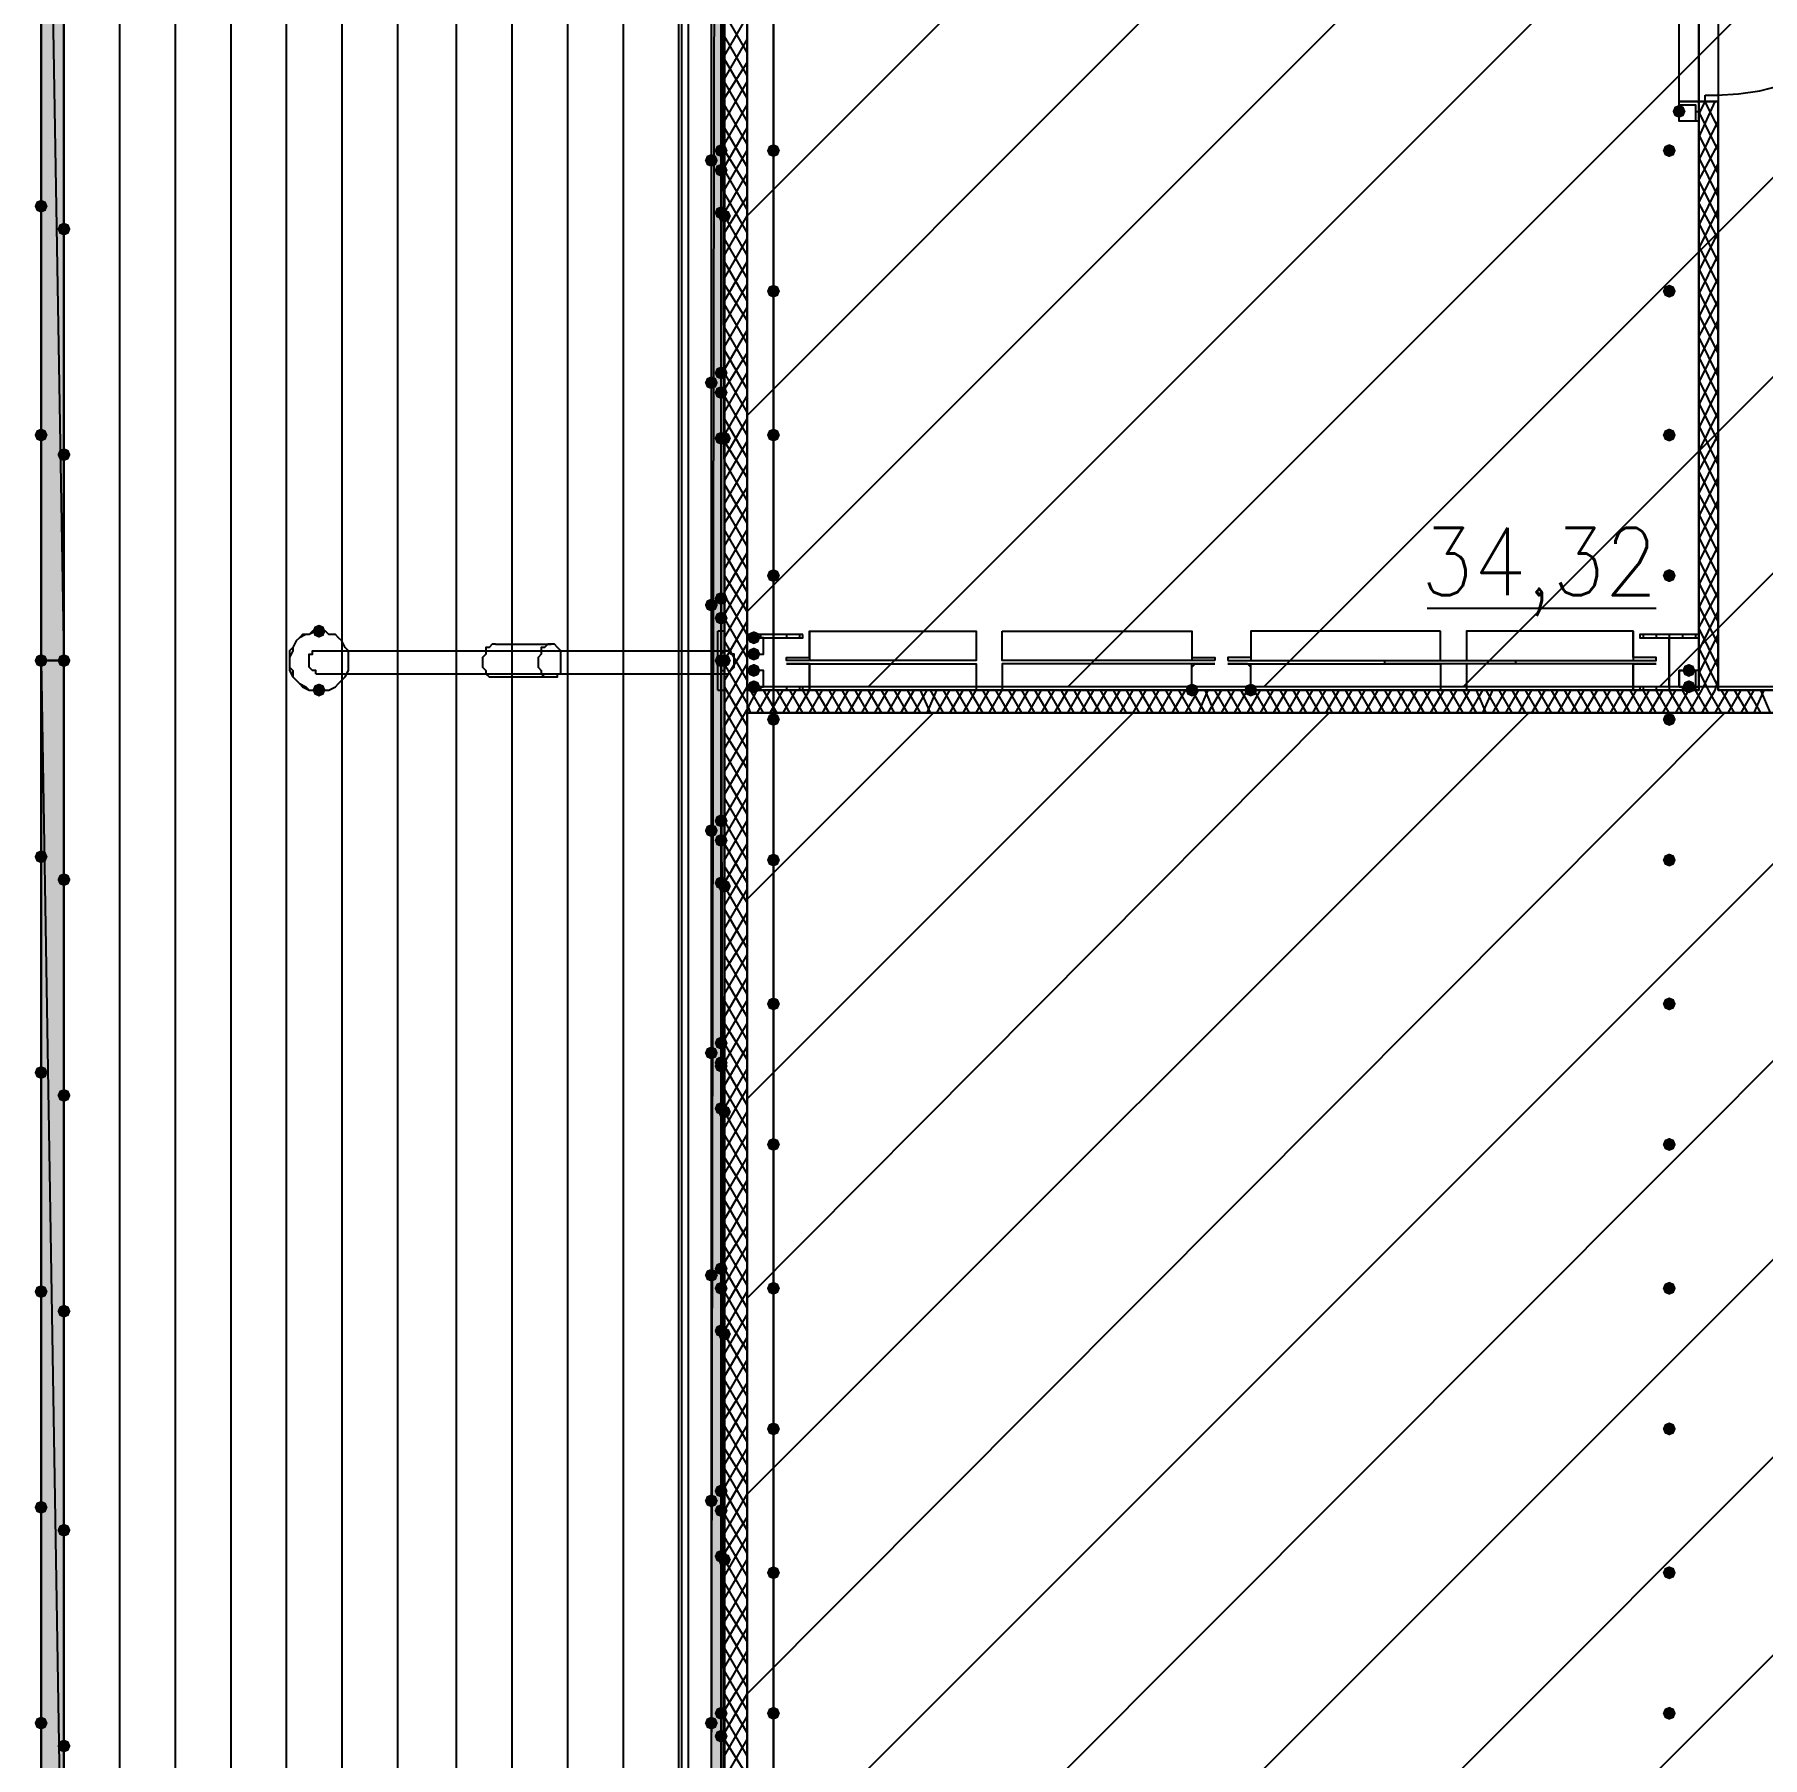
# Model space of a CAD drawing. Header units: millimetres. Extents: x 0 to 420, y 0 to 297.
# Drawn here: x 98.93 to 121.31, y 140.91 to 163.22 of the extents above; entities that cross this region are included whole.
import ezdxf

# ---------------------------------------------------------------- set-up
doc = ezdxf.new("R2010")
doc.units = ezdxf.units.MM
doc.layers.get('0').update_dxf_attribs({"linetype": 'CONTINUOUS'})
doc.styles.get("Standard").update_dxf_attribs({"font": 'STANDARD'})

msp = doc.modelspace()

# ---------------------------------------------------------------- hatches: boundary and pattern name
at = {"true_color": 0x000007}
h = msp.add_hatch(color=0, dxfattribs=at)
h.paths.add_polyline_path([(107.823, 137.117667), (107.696, 137.117667), (107.823, 219.456)], flags=0)
h.paths.add_polyline_path([(107.696, 137.117667), (107.823, 219.456), (107.696, 219.456)], flags=0)
h = msp.add_hatch(color=0, dxfattribs=at)
h.paths.add_polyline_path([(99.017667, 155.109333), (99.017667, 172.466), (99.314, 155.109333)], flags=0)
h.paths.add_polyline_path([(99.017667, 172.466), (99.314, 155.109333), (99.314, 172.466)], flags=0)
h = msp.add_hatch(color=0, dxfattribs=at)
h.paths.add_polyline_path([(107.865333, 172.466), (107.823, 172.466), (107.865333, 155.109333)], flags=0)
h.paths.add_polyline_path([(107.823, 172.466), (107.865333, 155.109333), (107.823, 155.109333)], flags=0)
for points in [[(120.311333, 162.221333), (120.286463, 162.161537), (120.226667, 162.136667), (120.166871, 162.161537), (120.142, 162.221333), (120.166871, 162.281129), (120.226667, 162.306), (120.286462, 162.281129)], [(108.585, 161.713333), (108.560129, 161.653537), (108.500333, 161.628667), (108.440538, 161.653537), (108.415667, 161.713333), (108.440537, 161.773129), (108.500333, 161.798), (108.560129, 161.773129)], [(120.184333, 161.713333), (120.159462, 161.653537), (120.099667, 161.628667), (120.039871, 161.653537), (120.015, 161.713333), (120.039871, 161.773129), (120.099667, 161.798), (120.159462, 161.773129)], [(108.585, 159.893), (108.560129, 159.833204), (108.500333, 159.808333), (108.440538, 159.833204), (108.415667, 159.893), (108.440537, 159.952796), (108.500333, 159.977667), (108.560129, 159.952796)], [(120.184333, 159.893), (120.159462, 159.833204), (120.099667, 159.808333), (120.039871, 159.833204), (120.015, 159.893), (120.039871, 159.952796), (120.099667, 159.977667), (120.159462, 159.952796)], [(108.585, 158.030333), (108.560129, 157.970537), (108.500333, 157.945667), (108.440538, 157.970537), (108.415667, 158.030333), (108.440537, 158.090129), (108.500333, 158.115), (108.560129, 158.090129)], [(120.184333, 158.030333), (120.159462, 157.970537), (120.099667, 157.945667), (120.039871, 157.970537), (120.015, 158.030333), (120.039871, 158.090129), (120.099667, 158.115), (120.159462, 158.090129)], [(108.585, 156.21), (108.560129, 156.150204), (108.500333, 156.125333), (108.440538, 156.150204), (108.415667, 156.21), (108.440537, 156.269796), (108.500333, 156.294667), (108.560129, 156.269796)], [(120.184333, 156.21), (120.159462, 156.150204), (120.099667, 156.125333), (120.039871, 156.150204), (120.015, 156.21), (120.039871, 156.269796), (120.099667, 156.294667), (120.159462, 156.269796)], [(102.700667, 155.490333), (102.675796, 155.430537), (102.616, 155.405667), (102.556204, 155.430537), (102.531333, 155.490333), (102.556204, 155.550129), (102.616, 155.575), (102.675796, 155.550129)], [(108.331, 155.405667), (108.306129, 155.345871), (108.246333, 155.321), (108.186537, 155.345871), (108.161667, 155.405667), (108.186537, 155.465462), (108.246333, 155.490333), (108.306129, 155.465463)], [(108.331, 155.194), (108.306129, 155.134204), (108.246333, 155.109333), (108.186537, 155.134204), (108.161667, 155.194), (108.186537, 155.253796), (108.246333, 155.278667), (108.306129, 155.253796)], [(108.331, 154.982333), (108.306129, 154.922537), (108.246333, 154.897667), (108.186537, 154.922537), (108.161667, 154.982333), (108.186537, 155.042129), (108.246333, 155.067), (108.306129, 155.042129)], [(120.438333, 154.982333), (120.413463, 154.922537), (120.353667, 154.897667), (120.293871, 154.922537), (120.269, 154.982333), (120.293871, 155.042129), (120.353667, 155.067), (120.413462, 155.042129)], [(108.331, 154.770667), (108.306129, 154.710871), (108.246333, 154.686), (108.186537, 154.710871), (108.161667, 154.770667), (108.186537, 154.830462), (108.246333, 154.855333), (108.306129, 154.830463)], [(120.438333, 154.770667), (120.413463, 154.710871), (120.353667, 154.686), (120.293871, 154.710871), (120.269, 154.770667), (120.293871, 154.830462), (120.353667, 154.855333), (120.413462, 154.830463)], [(102.700667, 154.728333), (102.675796, 154.668537), (102.616, 154.643667), (102.556204, 154.668537), (102.531333, 154.728333), (102.556204, 154.788129), (102.616, 154.813), (102.675796, 154.788129)], [(114.003667, 154.728333), (113.978796, 154.668537), (113.919, 154.643667), (113.859204, 154.668537), (113.834333, 154.728333), (113.859204, 154.788129), (113.919, 154.813), (113.978796, 154.788129)], [(114.765667, 154.728333), (114.740796, 154.668537), (114.681, 154.643667), (114.621204, 154.668537), (114.596333, 154.728333), (114.621204, 154.788129), (114.681, 154.813), (114.740796, 154.788129)], [(108.585, 154.347333), (108.560129, 154.287537), (108.500333, 154.262667), (108.440538, 154.287537), (108.415667, 154.347333), (108.440537, 154.407129), (108.500333, 154.432), (108.560129, 154.407129)], [(120.184333, 154.347333), (120.159462, 154.287537), (120.099667, 154.262667), (120.039871, 154.287537), (120.015, 154.347333), (120.039871, 154.407129), (120.099667, 154.432), (120.159462, 154.407129)], [(108.585, 152.527), (108.560129, 152.467204), (108.500333, 152.442333), (108.440538, 152.467204), (108.415667, 152.527), (108.440537, 152.586796), (108.500333, 152.611667), (108.560129, 152.586796)], [(120.184333, 152.527), (120.159462, 152.467204), (120.099667, 152.442333), (120.039871, 152.467204), (120.015, 152.527), (120.039871, 152.586796), (120.099667, 152.611667), (120.159462, 152.586796)], [(108.585, 150.664333), (108.560129, 150.604537), (108.500333, 150.579667), (108.440538, 150.604537), (108.415667, 150.664333), (108.440537, 150.724129), (108.500333, 150.749), (108.560129, 150.724129)], [(120.184333, 150.664333), (120.159462, 150.604537), (120.099667, 150.579667), (120.039871, 150.604537), (120.015, 150.664333), (120.039871, 150.724129), (120.099667, 150.749), (120.159462, 150.724129)], [(108.585, 148.844), (108.560129, 148.784204), (108.500333, 148.759333), (108.440538, 148.784204), (108.415667, 148.844), (108.440537, 148.903796), (108.500333, 148.928667), (108.560129, 148.903796)], [(120.184333, 148.844), (120.159462, 148.784204), (120.099667, 148.759333), (120.039871, 148.784204), (120.015, 148.844), (120.039871, 148.903796), (120.099667, 148.928667), (120.159462, 148.903796)], [(108.585, 146.981333), (108.560129, 146.921537), (108.500333, 146.896667), (108.440538, 146.921537), (108.415667, 146.981333), (108.440537, 147.041129), (108.500333, 147.066), (108.560129, 147.041129)], [(120.184333, 146.981333), (120.159462, 146.921537), (120.099667, 146.896667), (120.039871, 146.921537), (120.015, 146.981333), (120.039871, 147.041129), (120.099667, 147.066), (120.159462, 147.041129)], [(108.585, 145.161), (108.560129, 145.101204), (108.500333, 145.076333), (108.440538, 145.101204), (108.415667, 145.161), (108.440537, 145.220796), (108.500333, 145.245667), (108.560129, 145.220796)], [(120.184333, 145.161), (120.159462, 145.101204), (120.099667, 145.076333), (120.039871, 145.101204), (120.015, 145.161), (120.039871, 145.220796), (120.099667, 145.245667), (120.159462, 145.220796)], [(108.585, 143.298333), (108.560129, 143.238537), (108.500333, 143.213667), (108.440538, 143.238537), (108.415667, 143.298333), (108.440537, 143.358129), (108.500333, 143.383), (108.560129, 143.358129)], [(120.184333, 143.298333), (120.159462, 143.238537), (120.099667, 143.213667), (120.039871, 143.238537), (120.015, 143.298333), (120.039871, 143.358129), (120.099667, 143.383), (120.159462, 143.358129)], [(108.585, 141.478), (108.560129, 141.418204), (108.500333, 141.393333), (108.440538, 141.418204), (108.415667, 141.478), (108.440537, 141.537796), (108.500333, 141.562667), (108.560129, 141.537796)], [(120.184333, 141.478), (120.159462, 141.418204), (120.099667, 141.393333), (120.039871, 141.418204), (120.015, 141.478), (120.039871, 141.537796), (120.099667, 141.562667), (120.159462, 141.537796)]]:
    msp.add_hatch(color=0, dxfattribs=at).paths.add_polyline_path(points, flags=0)
at = {"true_color": 0x0000fe}
for points in [[(107.907667, 161.713333), (107.882796, 161.653537), (107.823, 161.628667), (107.763204, 161.653537), (107.738333, 161.713333), (107.763204, 161.773129), (107.823, 161.798), (107.882796, 161.773129)], [(107.780667, 161.586333), (107.755796, 161.526537), (107.696, 161.501667), (107.636204, 161.526537), (107.611333, 161.586333), (107.636204, 161.646129), (107.696, 161.671), (107.755796, 161.646129)], [(107.907667, 161.459333), (107.882796, 161.399538), (107.823, 161.374667), (107.763204, 161.399538), (107.738333, 161.459333), (107.763204, 161.519129), (107.823, 161.544), (107.882796, 161.519129)], [(107.907667, 161.459333), (107.882796, 161.399538), (107.823, 161.374667), (107.763204, 161.399538), (107.738333, 161.459333), (107.763204, 161.519129), (107.823, 161.544), (107.882796, 161.519129)], [(99.102333, 160.993667), (99.077463, 160.933871), (99.017667, 160.909), (98.957871, 160.933871), (98.933, 160.993667), (98.957871, 161.053462), (99.017667, 161.078333), (99.077462, 161.053463)], [(107.907667, 160.909), (107.882796, 160.849204), (107.823, 160.824333), (107.763204, 160.849204), (107.738333, 160.909), (107.763204, 160.968796), (107.823, 160.993667), (107.882796, 160.968796)], [(107.95, 160.866667), (107.925129, 160.806871), (107.865333, 160.782), (107.805538, 160.806871), (107.780667, 160.866667), (107.805537, 160.926462), (107.865333, 160.951333), (107.925129, 160.926463)], [(99.398667, 160.697333), (99.373796, 160.637537), (99.314, 160.612667), (99.254204, 160.637537), (99.229333, 160.697333), (99.254204, 160.757129), (99.314, 160.782), (99.373796, 160.757129)], [(107.907667, 158.834667), (107.882796, 158.774871), (107.823, 158.75), (107.763204, 158.774871), (107.738333, 158.834667), (107.763204, 158.894462), (107.823, 158.919333), (107.882796, 158.894463)], [(107.780667, 158.707667), (107.755796, 158.647871), (107.696, 158.623), (107.636204, 158.647871), (107.611333, 158.707667), (107.636204, 158.767462), (107.696, 158.792333), (107.755796, 158.767463)], [(107.907667, 158.580667), (107.882796, 158.520871), (107.823, 158.496), (107.763204, 158.520871), (107.738333, 158.580667), (107.763204, 158.640462), (107.823, 158.665333), (107.882796, 158.640463)], [(107.907667, 158.580667), (107.882796, 158.520871), (107.823, 158.496), (107.763204, 158.520871), (107.738333, 158.580667), (107.763204, 158.640462), (107.823, 158.665333), (107.882796, 158.640463)], [(99.102333, 158.030333), (99.077463, 157.970537), (99.017667, 157.945667), (98.957871, 157.970537), (98.933, 158.030333), (98.957871, 158.090129), (99.017667, 158.115), (99.077462, 158.090129)], [(107.907667, 157.988), (107.882796, 157.928204), (107.823, 157.903333), (107.763204, 157.928204), (107.738333, 157.988), (107.763204, 158.047796), (107.823, 158.072667), (107.882796, 158.047796)], [(107.95, 157.988), (107.925129, 157.928204), (107.865333, 157.903333), (107.805538, 157.928204), (107.780667, 157.988), (107.805537, 158.047796), (107.865333, 158.072667), (107.925129, 158.047796)], [(99.398667, 157.776333), (99.373796, 157.716537), (99.314, 157.691667), (99.254204, 157.716537), (99.229333, 157.776333), (99.254204, 157.836129), (99.314, 157.861), (99.373796, 157.836129)], [(107.907667, 155.913667), (107.882796, 155.853871), (107.823, 155.829), (107.763204, 155.853871), (107.738333, 155.913667), (107.763204, 155.973462), (107.823, 155.998333), (107.882796, 155.973463)], [(107.780667, 155.829), (107.755796, 155.769204), (107.696, 155.744333), (107.636204, 155.769204), (107.611333, 155.829), (107.636204, 155.888796), (107.696, 155.913667), (107.755796, 155.888796)], [(107.907667, 155.659667), (107.882796, 155.599871), (107.823, 155.575), (107.763204, 155.599871), (107.738333, 155.659667), (107.763204, 155.719462), (107.823, 155.744333), (107.882796, 155.719463)], [(107.907667, 155.659667), (107.882796, 155.599871), (107.823, 155.575), (107.763204, 155.599871), (107.738333, 155.659667), (107.763204, 155.719462), (107.823, 155.744333), (107.882796, 155.719463)], [(99.102333, 155.109333), (99.077463, 155.049537), (99.017667, 155.024667), (98.957871, 155.049537), (98.933, 155.109333), (98.957871, 155.169129), (99.017667, 155.194), (99.077462, 155.169129)], [(99.398667, 155.109333), (99.373796, 155.049537), (99.314, 155.024667), (99.254204, 155.049537), (99.229333, 155.109333), (99.254204, 155.169129), (99.314, 155.194), (99.373796, 155.169129)], [(99.398667, 155.109333), (99.373796, 155.049537), (99.314, 155.024667), (99.254204, 155.049537), (99.229333, 155.109333), (99.254204, 155.169129), (99.314, 155.194), (99.373796, 155.169129)], [(107.907667, 155.109333), (107.882796, 155.049537), (107.823, 155.024667), (107.763204, 155.049537), (107.738333, 155.109333), (107.763204, 155.169129), (107.823, 155.194), (107.882796, 155.169129)], [(107.95, 155.109333), (107.925129, 155.049537), (107.865333, 155.024667), (107.805538, 155.049537), (107.780667, 155.109333), (107.805537, 155.169129), (107.865333, 155.194), (107.925129, 155.169129)], [(107.95, 155.109333), (107.925129, 155.049537), (107.865333, 155.024667), (107.805538, 155.049537), (107.780667, 155.109333), (107.805537, 155.169129), (107.865333, 155.194), (107.925129, 155.169129)], [(107.907667, 153.035), (107.882796, 152.975204), (107.823, 152.950333), (107.763204, 152.975204), (107.738333, 153.035), (107.763204, 153.094796), (107.823, 153.119667), (107.882796, 153.094796)], [(107.780667, 152.908), (107.755796, 152.848204), (107.696, 152.823333), (107.636204, 152.848204), (107.611333, 152.908), (107.636204, 152.967796), (107.696, 152.992667), (107.755796, 152.967796)], [(107.907667, 152.781), (107.882796, 152.721204), (107.823, 152.696333), (107.763204, 152.721204), (107.738333, 152.781), (107.763204, 152.840796), (107.823, 152.865667), (107.882796, 152.840796)], [(107.907667, 152.781), (107.882796, 152.721204), (107.823, 152.696333), (107.763204, 152.721204), (107.738333, 152.781), (107.763204, 152.840796), (107.823, 152.865667), (107.882796, 152.840796)], [(99.102333, 152.569333), (99.077463, 152.509537), (99.017667, 152.484667), (98.957871, 152.509537), (98.933, 152.569333), (98.957871, 152.629129), (99.017667, 152.654), (99.077462, 152.629129)], [(99.398667, 152.273), (99.373796, 152.213204), (99.314, 152.188333), (99.254204, 152.213204), (99.229333, 152.273), (99.254204, 152.332796), (99.314, 152.357667), (99.373796, 152.332796)], [(107.907667, 152.230667), (107.882796, 152.170871), (107.823, 152.146), (107.763204, 152.170871), (107.738333, 152.230667), (107.763204, 152.290462), (107.823, 152.315333), (107.882796, 152.290463)], [(107.95, 152.188333), (107.925129, 152.128537), (107.865333, 152.103667), (107.805538, 152.128537), (107.780667, 152.188333), (107.805537, 152.248129), (107.865333, 152.273), (107.925129, 152.248129)], [(107.907667, 150.156333), (107.882796, 150.096537), (107.823, 150.071667), (107.763204, 150.096537), (107.738333, 150.156333), (107.763204, 150.216129), (107.823, 150.241), (107.882796, 150.216129)], [(107.780667, 150.029333), (107.755796, 149.969538), (107.696, 149.944667), (107.636204, 149.969538), (107.611333, 150.029333), (107.636204, 150.089129), (107.696, 150.114), (107.755796, 150.089129)], [(107.907667, 149.902333), (107.882796, 149.842537), (107.823, 149.817667), (107.763204, 149.842537), (107.738333, 149.902333), (107.763204, 149.962129), (107.823, 149.987), (107.882796, 149.962129)], [(107.907667, 149.86), (107.882796, 149.800204), (107.823, 149.775333), (107.763204, 149.800204), (107.738333, 149.86), (107.763204, 149.919796), (107.823, 149.944667), (107.882796, 149.919796)], [(99.102333, 149.775333), (99.077463, 149.715537), (99.017667, 149.690667), (98.957871, 149.715537), (98.933, 149.775333), (98.957871, 149.835129), (99.017667, 149.86), (99.077462, 149.835129)], [(99.398667, 149.479), (99.373796, 149.419204), (99.314, 149.394333), (99.254204, 149.419204), (99.229333, 149.479), (99.254204, 149.538796), (99.314, 149.563667), (99.373796, 149.538796)], [(107.907667, 149.309667), (107.882796, 149.249871), (107.823, 149.225), (107.763204, 149.249871), (107.738333, 149.309667), (107.763204, 149.369462), (107.823, 149.394333), (107.882796, 149.369463)], [(107.95, 149.267333), (107.925129, 149.207537), (107.865333, 149.182667), (107.805538, 149.207537), (107.780667, 149.267333), (107.805537, 149.327129), (107.865333, 149.352), (107.925129, 149.327129)], [(107.780667, 147.150667), (107.755796, 147.090871), (107.696, 147.066), (107.636204, 147.090871), (107.611333, 147.150667), (107.636204, 147.210462), (107.696, 147.235333), (107.755796, 147.210463)], [(107.907667, 147.235333), (107.882796, 147.175537), (107.823, 147.150667), (107.763204, 147.175537), (107.738333, 147.235333), (107.763204, 147.295129), (107.823, 147.32), (107.882796, 147.295129)], [(99.102333, 146.939), (99.077463, 146.879204), (99.017667, 146.854333), (98.957871, 146.879204), (98.933, 146.939), (98.957871, 146.998796), (99.017667, 147.023667), (99.077462, 146.998796)], [(107.907667, 146.981333), (107.882796, 146.921537), (107.823, 146.896667), (107.763204, 146.921537), (107.738333, 146.981333), (107.763204, 147.041129), (107.823, 147.066), (107.882796, 147.041129)], [(107.907667, 146.981333), (107.882796, 146.921537), (107.823, 146.896667), (107.763204, 146.921537), (107.738333, 146.981333), (107.763204, 147.041129), (107.823, 147.066), (107.882796, 147.041129)], [(99.398667, 146.685), (99.373796, 146.625204), (99.314, 146.600333), (99.254204, 146.625204), (99.229333, 146.685), (99.254204, 146.744796), (99.314, 146.769667), (99.373796, 146.744796)], [(107.907667, 146.431), (107.882796, 146.371204), (107.823, 146.346333), (107.763204, 146.371204), (107.738333, 146.431), (107.763204, 146.490796), (107.823, 146.515667), (107.882796, 146.490796)], [(107.95, 146.388667), (107.925129, 146.328871), (107.865333, 146.304), (107.805538, 146.328871), (107.780667, 146.388667), (107.805537, 146.448462), (107.865333, 146.473333), (107.925129, 146.448463)], [(107.780667, 144.229667), (107.755796, 144.169871), (107.696, 144.145), (107.636204, 144.169871), (107.611333, 144.229667), (107.636204, 144.289462), (107.696, 144.314333), (107.755796, 144.289463)], [(107.907667, 144.356667), (107.882796, 144.296871), (107.823, 144.272), (107.763204, 144.296871), (107.738333, 144.356667), (107.763204, 144.416462), (107.823, 144.441333), (107.882796, 144.416463)], [(99.102333, 144.145), (99.077463, 144.085204), (99.017667, 144.060333), (98.957871, 144.085204), (98.933, 144.145), (98.957871, 144.204796), (99.017667, 144.229667), (99.077462, 144.204796)], [(107.907667, 144.102667), (107.882796, 144.042871), (107.823, 144.018), (107.763204, 144.042871), (107.738333, 144.102667), (107.763204, 144.162462), (107.823, 144.187333), (107.882796, 144.162463)], [(107.907667, 144.102667), (107.882796, 144.042871), (107.823, 144.018), (107.763204, 144.042871), (107.738333, 144.102667), (107.763204, 144.162462), (107.823, 144.187333), (107.882796, 144.162463)], [(99.398667, 143.848667), (99.373796, 143.788871), (99.314, 143.764), (99.254204, 143.788871), (99.229333, 143.848667), (99.254204, 143.908462), (99.314, 143.933333), (99.373796, 143.908463)], [(107.907667, 143.51), (107.882796, 143.450204), (107.823, 143.425333), (107.763204, 143.450204), (107.738333, 143.51), (107.763204, 143.569796), (107.823, 143.594667), (107.882796, 143.569796)], [(107.95, 143.467667), (107.925129, 143.407871), (107.865333, 143.383), (107.805538, 143.407871), (107.780667, 143.467667), (107.805537, 143.527462), (107.865333, 143.552333), (107.925129, 143.527463)], [(99.102333, 141.351), (99.077463, 141.291204), (99.017667, 141.266333), (98.957871, 141.291204), (98.933, 141.351), (98.957871, 141.410796), (99.017667, 141.435667), (99.077462, 141.410796)], [(107.780667, 141.351), (107.755796, 141.291204), (107.696, 141.266333), (107.636204, 141.291204), (107.611333, 141.351), (107.636204, 141.410796), (107.696, 141.435667), (107.755796, 141.410796)], [(107.907667, 141.478), (107.882796, 141.418204), (107.823, 141.393333), (107.763204, 141.418204), (107.738333, 141.478), (107.763204, 141.537796), (107.823, 141.562667), (107.882796, 141.537796)], [(107.907667, 141.181667), (107.882796, 141.121871), (107.823, 141.097), (107.763204, 141.121871), (107.738333, 141.181667), (107.763204, 141.241462), (107.823, 141.266333), (107.882796, 141.241463)], [(107.907667, 141.181667), (107.882796, 141.121871), (107.823, 141.097), (107.763204, 141.121871), (107.738333, 141.181667), (107.763204, 141.241462), (107.823, 141.266333), (107.882796, 141.241463)], [(99.398667, 141.054667), (99.373796, 140.994871), (99.314, 140.97), (99.254204, 140.994871), (99.229333, 141.054667), (99.254204, 141.114462), (99.314, 141.139333), (99.373796, 141.114463)]]:
    msp.add_hatch(color=0, dxfattribs=at).paths.add_polyline_path(points, flags=0)
at = {"true_color": 0x000007}
h = msp.add_hatch(color=0, dxfattribs=at)
h.paths.add_polyline_path([(99.017667, 137.117667), (99.017667, 155.109333), (99.314, 137.117667)], flags=0)
h.paths.add_polyline_path([(99.017667, 155.109333), (99.314, 137.117667), (99.314, 155.109333)], flags=0)
h = msp.add_hatch(color=0, dxfattribs=at)
h.paths.add_polyline_path([(107.865333, 155.109333), (107.823, 155.109333), (107.865333, 137.710333)], flags=0)
h.paths.add_polyline_path([(107.823, 155.109333), (107.865333, 137.710333), (107.823, 137.710333)], flags=0)

# ---------------------------------------------------------------- linework, layer by layer
at = {"color": 0, "true_color": 0x000007}
for points in [[(107.865333, 236.897333), (107.865333, 119.972667)], [(107.696, 219.456), (107.696, 137.117667)], [(107.823, 136.821333), (107.823, 219.456), (107.696, 219.456)], [(107.823, 136.821333), (107.823, 219.456), (107.823, 136.821333), (107.823, 219.456)], [(107.823, 136.863667), (107.823, 137.117667), (107.823, 219.456)], [(108.161667, 154.728333), (108.161667, 178.138667)], [(99.314, 155.109333), (99.314, 172.466)], [(107.823, 172.466), (107.823, 155.109333), (107.823, 172.466), (107.865333, 155.109333)], [(120.7135, 162.433), (120.997009, 162.447316), (121.272327, 162.489334), (121.538061, 162.55766), (121.792818, 162.650901), (122.035204, 162.767663), (122.263824, 162.906552), (122.477286, 163.066176), (122.674195, 163.245139), (122.853158, 163.442048), (123.012781, 163.655509), (123.15167, 163.88413), (123.268432, 164.126515), (123.361674, 164.381272), (123.43, 164.647006), (123.472018, 164.922325), (123.486333, 165.205833)], [(120.353667, 162.348333), (120.226667, 162.348333), (120.226667, 163.787667)], [(120.480667, 163.787667), (120.480667, 162.348333), (120.353667, 162.348333)], [(108.161667, 162.983333), (107.865333, 163.491333)], [(107.865333, 162.941), (108.161667, 163.449)], [(108.161667, 162.687), (107.865333, 163.195)], [(107.865333, 162.644667), (108.161667, 163.152667)], [(108.161667, 162.390667), (107.865333, 162.898667)], [(107.865333, 162.390667), (108.161667, 162.856333)], [(107.865333, 162.094333), (108.161667, 162.602333)], [(108.161667, 162.094333), (107.865333, 162.602333)], [(107.865333, 161.798), (108.161667, 162.306)], [(108.161667, 161.798), (107.865333, 162.306)], [(120.438333, 162.221333), (120.480667, 162.221333)], [(120.480667, 162.179), (120.565333, 162.348333)], [(120.480667, 161.882667), (120.692333, 162.348333)], [(120.734667, 162.348333), (120.565333, 162.348333), (120.480667, 162.348333)], [(120.480667, 162.348333), (120.565333, 162.348333), (120.734667, 162.348333), (120.565333, 162.348333)], [(120.480667, 162.348333), (120.480667, 154.728333)], [(120.734667, 161.713333), (120.480667, 162.221333)], [(120.734667, 162.009667), (120.565333, 162.348333)], [(120.734667, 162.306), (120.734667, 162.348333)], [(120.734667, 154.728333), (120.734667, 162.348333)], [(107.865333, 161.501667), (108.161667, 162.009667)], [(108.161667, 161.501667), (107.865333, 162.009667)], [(120.480667, 161.586333), (120.734667, 162.094333)], [(120.734667, 161.417), (120.480667, 161.925)], [(120.480667, 161.332333), (120.734667, 161.798)], [(107.865333, 161.205333), (108.161667, 161.713333)], [(108.161667, 161.247667), (107.865333, 161.713333)], [(120.734667, 161.120667), (120.480667, 161.628667)], [(120.480667, 161.036), (120.734667, 161.544)], [(108.161667, 160.951333), (107.865333, 161.459333)], [(107.865333, 160.909), (108.161667, 161.417)], [(120.734667, 160.824333), (120.480667, 161.332333)], [(108.161667, 160.655), (107.865333, 161.163)], [(107.865333, 160.655), (108.161667, 161.120667)], [(120.480667, 160.739667), (120.734667, 161.247667)], [(107.865333, 160.358667), (108.161667, 160.866667)], [(108.161667, 160.358667), (107.865333, 160.866667)], [(120.734667, 160.570333), (120.480667, 161.036)], [(120.480667, 160.443333), (120.734667, 160.951333)], [(120.734667, 160.274), (120.480667, 160.782)], [(120.480667, 160.147), (120.734667, 160.655)], [(107.865333, 160.062333), (108.161667, 160.570333)], [(108.161667, 160.062333), (107.865333, 160.570333)], [(120.734667, 159.977667), (120.480667, 160.485667)], [(107.865333, 159.766), (108.161667, 160.274)], [(108.161667, 159.766), (107.865333, 160.274)], [(120.480667, 159.850667), (120.734667, 160.358667)], [(107.865333, 159.469667), (108.161667, 159.977667)], [(108.161667, 159.512), (107.865333, 159.977667)], [(120.734667, 159.681333), (120.480667, 160.189333)], [(120.480667, 159.554333), (120.734667, 160.062333)], [(120.734667, 159.385), (120.480667, 159.893)], [(120.480667, 159.300333), (120.734667, 159.766)], [(108.161667, 159.215667), (107.865333, 159.723667)], [(107.865333, 159.173333), (108.161667, 159.681333)], [(120.734667, 159.088667), (120.480667, 159.596667)], [(108.161667, 158.919333), (107.865333, 159.427333)], [(107.865333, 158.877), (108.161667, 159.385)], [(120.480667, 159.004), (120.734667, 159.512)], [(120.734667, 158.792333), (120.480667, 159.300333)], [(108.161667, 158.623), (107.865333, 159.131)], [(107.865333, 158.623), (108.161667, 159.088667)], [(120.480667, 158.707667), (120.734667, 159.215667)], [(120.734667, 158.538333), (120.480667, 159.046333)], [(120.480667, 158.411333), (120.734667, 158.919333)], [(107.865333, 158.326667), (108.161667, 158.834667)], [(108.161667, 158.326667), (107.865333, 158.834667)], [(120.734667, 158.242), (120.480667, 158.75)], [(107.865333, 158.030333), (108.161667, 158.538333)], [(108.161667, 158.030333), (107.865333, 158.538333)], [(120.480667, 158.115), (120.734667, 158.623)], [(120.734667, 157.945667), (120.480667, 158.453667)], [(107.865333, 157.734), (108.161667, 158.242)], [(108.161667, 157.734), (107.865333, 158.242)], [(120.480667, 157.818667), (120.734667, 158.326667)], [(120.734667, 157.649333), (120.480667, 158.157333)], [(120.480667, 157.564667), (120.734667, 158.030333)], [(107.865333, 157.437667), (108.161667, 157.945667)], [(108.161667, 157.48), (107.865333, 157.945667)], [(120.734667, 157.353), (120.480667, 157.861)], [(120.480667, 157.268333), (120.734667, 157.776333)], [(108.161667, 157.183667), (107.865333, 157.691667)], [(107.865333, 157.141333), (108.161667, 157.649333)], [(120.734667, 157.056667), (120.480667, 157.564667)], [(108.161667, 156.887333), (107.865333, 157.395333)], [(107.865333, 156.887333), (108.161667, 157.353)], [(120.480667, 156.972), (120.734667, 157.48)], [(107.865333, 156.591), (108.161667, 157.099)], [(108.161667, 156.591), (107.865333, 157.099)], [(120.734667, 156.802667), (120.480667, 157.268333)], [(120.480667, 156.675667), (120.734667, 157.183667)], [(120.734667, 156.506333), (120.480667, 157.014333)], [(120.480667, 156.379333), (120.734667, 156.887333)], [(107.865333, 156.294667), (108.161667, 156.802667)], [(108.161667, 156.294667), (107.865333, 156.802667)], [(120.734667, 156.21), (120.480667, 156.718)], [(107.865333, 155.998333), (108.161667, 156.506333)], [(108.161667, 155.998333), (107.865333, 156.506333)], [(120.480667, 156.083), (120.734667, 156.591)], [(120.734667, 155.913667), (120.480667, 156.421667)], [(107.865333, 155.702), (108.161667, 156.21)], [(108.161667, 155.744333), (107.865333, 156.21)], [(120.480667, 155.786667), (120.734667, 156.294667)], [(108.161667, 155.448), (107.865333, 155.956)], [(120.734667, 155.617333), (120.480667, 156.125333)], [(120.480667, 155.532667), (120.734667, 155.998333)], [(107.865333, 155.405667), (108.161667, 155.913667)], [(116.967, 155.786667), (119.930333, 155.786667)], [(120.734667, 155.321), (120.480667, 155.829)], [(120.480667, 155.236333), (120.734667, 155.744333)], [(108.161667, 155.151667), (107.865333, 155.659667)], [(107.865333, 155.109333), (108.161667, 155.617333)], [(120.734667, 155.024667), (120.480667, 155.532667)], [(102.616, 155.490333), (102.531333, 155.490333), (102.489, 155.448), (102.404333, 155.448), (102.362, 155.405667), (102.319667, 155.363333), (102.277333, 155.278667), (102.235, 155.236333), (102.235, 155.151667), (102.235, 155.109333), (102.235, 155.024667), (102.235, 154.982333), (102.277333, 154.897667), (102.319667, 154.855333), (102.362, 154.813), (102.404333, 154.770667), (102.489, 154.728333), (102.531333, 154.728333), (102.616, 154.728333)], [(104.902, 155.321), (104.859667, 155.321), (104.817333, 155.278667), (104.775, 155.278667), (104.775, 155.236333), (104.775, 155.194), (104.732667, 155.151667), (104.732667, 155.109333), (104.732667, 155.067), (104.732667, 155.024667), (104.775, 154.982333), (104.775, 154.94), (104.817333, 154.897667), (104.859667, 154.897667), (104.902, 154.897667)], [(104.902, 155.321), (105.621667, 155.321)], [(107.780667, 154.728333), (107.780667, 154.770667), (107.780667, 154.813), (107.780667, 154.855333), (107.780667, 154.897667), (107.780667, 154.982333), (107.780667, 155.024667), (107.780667, 155.109333), (107.780667, 155.151667), (107.780667, 155.236333), (107.780667, 155.278667), (107.780667, 155.363333), (107.780667, 155.405667), (107.780667, 155.448), (107.780667, 155.490333)], [(107.780667, 154.728333), (107.865333, 154.728333), (107.865333, 154.770667), (107.865333, 154.813), (107.865333, 154.855333), (107.865333, 154.897667), (107.865333, 154.982333), (107.865333, 155.024667), (107.865333, 155.109333), (107.865333, 155.151667), (107.865333, 155.236333), (107.865333, 155.278667), (107.865333, 155.363333), (107.865333, 155.405667), (107.865333, 155.448), (107.865333, 155.490333), (107.780667, 155.490333)], [(108.161667, 154.855333), (107.865333, 155.363333)], [(107.865333, 154.855333), (108.161667, 155.321)], [(108.161667, 155.448), (108.161667, 155.405667)], [(108.331, 155.448), (108.331, 155.405667)], [(108.500333, 155.448), (108.500333, 154.728333)], [(108.966, 155.490333), (111.125, 155.490333), (111.125, 155.109333), (108.966, 155.109333), (108.669667, 155.109333), (108.669667, 155.151667), (108.923667, 155.151667), (108.966, 155.151667), (108.966, 155.448), (108.966, 155.490333), (108.966, 155.109333)], [(108.669667, 155.448), (108.669667, 155.405667)], [(108.839, 155.448), (108.839, 155.405667)], [(113.919, 155.490333), (113.919, 155.448)], [(113.919, 155.448), (113.919, 155.151667), (113.961333, 155.151667), (114.215333, 155.151667), (114.215333, 155.109333)], [(114.681, 155.448), (114.681, 155.151667), (114.638667, 155.151667), (114.384667, 155.151667), (114.384667, 155.109333)], [(114.681, 155.490333), (114.681, 155.448)], [(119.634, 155.490333), (117.475, 155.490333), (117.475, 155.109333), (119.634, 155.109333), (119.930333, 155.109333), (119.930333, 155.151667), (119.676333, 155.151667), (119.634, 155.151667), (119.634, 155.448), (119.634, 155.490333), (119.634, 155.109333)], [(119.761, 155.448), (119.761, 155.405667)], [(119.930333, 155.448), (119.930333, 155.405667)], [(120.099667, 155.448), (120.099667, 154.728333)], [(120.269, 155.448), (120.269, 155.405667)], [(120.438333, 155.448), (120.438333, 155.405667)], [(120.480667, 154.94), (120.734667, 155.448)], [(120.734667, 154.770667), (120.480667, 155.278667)], [(99.314, 137.117667), (99.314, 155.109333), (99.017667, 155.109333), (99.017667, 136.821333)], [(99.314, 137.117667), (99.314, 155.109333)], [(102.573667, 154.94), (102.573667, 154.982333), (102.531333, 154.982333), (102.489, 155.024667), (102.489, 155.067), (102.489, 155.109333), (102.489, 155.151667), (102.489, 155.194), (102.531333, 155.194), (102.531333, 155.236333), (102.573667, 155.236333)], [(102.573667, 155.236333), (107.907667, 155.236333)], [(107.865333, 155.109333), (107.865333, 137.710333), (107.823, 155.109333), (107.823, 137.710333)], [(107.865333, 154.559), (108.161667, 155.067)], [(108.161667, 154.559), (107.865333, 155.067)], [(108.966, 155.067), (108.966, 154.728333), (108.966, 155.024667), (108.966, 155.067), (111.125, 155.067), (111.125, 154.728333), (108.966, 154.728333)], [(114.215333, 155.109333), (113.919, 155.109333)], [(114.215333, 155.067), (113.919, 155.067)], [(113.919, 154.728333), (113.919, 155.024667), (113.961333, 155.067), (114.215333, 155.067)], [(114.384667, 155.109333), (114.681, 155.109333)], [(114.384667, 155.067), (114.681, 155.067)], [(114.681, 154.728333), (114.681, 155.024667), (114.638667, 155.067), (114.384667, 155.067)], [(119.634, 155.067), (119.634, 154.728333), (119.634, 155.024667), (119.634, 155.067), (117.475, 155.067), (117.475, 154.728333), (119.634, 154.728333)], [(120.523, 154.728333), (120.734667, 155.151667)], [(102.573667, 154.94), (107.907667, 154.94)], [(104.902, 154.897667), (105.621667, 154.897667)], [(120.607667, 154.728333), (120.480667, 154.982333)], [(120.692333, 154.728333), (120.734667, 154.855333)], [(107.865333, 154.262667), (108.161667, 154.770667)], [(108.161667, 154.262667), (107.865333, 154.770667)], [(108.161667, 154.770667), (108.161667, 154.728333)], [(108.161667, 154.474333), (108.288667, 154.728333)], [(120.480667, 154.728333), (108.161667, 154.728333)], [(108.373333, 154.432), (108.204, 154.728333)], [(108.288667, 154.432), (108.458, 154.728333)], [(108.331, 154.770667), (108.331, 154.728333)], [(108.542667, 154.432), (108.373333, 154.728333)], [(108.458, 154.432), (108.627333, 154.728333)], [(108.712, 154.432), (108.542667, 154.728333)], [(108.627333, 154.432), (108.796667, 154.728333)], [(108.669667, 154.770667), (108.669667, 154.728333)], [(108.881333, 154.432), (108.712, 154.728333)], [(108.796667, 154.432), (108.966, 154.728333)], [(108.839, 154.770667), (108.839, 154.728333)], [(109.050667, 154.432), (108.881333, 154.728333)], [(108.966, 154.432), (109.135333, 154.728333)], [(109.22, 154.432), (109.050667, 154.728333)], [(109.135333, 154.432), (109.304667, 154.728333)], [(109.389333, 154.432), (109.22, 154.728333)], [(109.304667, 154.432), (109.474, 154.728333)], [(109.558667, 154.432), (109.389333, 154.728333)], [(109.474, 154.432), (109.643333, 154.728333)], [(109.728, 154.432), (109.558667, 154.728333)], [(109.643333, 154.432), (109.812667, 154.728333)], [(109.897333, 154.432), (109.728, 154.728333)], [(109.812667, 154.432), (109.982, 154.728333)], [(110.066667, 154.432), (109.897333, 154.728333)], [(109.982, 154.432), (110.151333, 154.728333)], [(110.236, 154.432), (110.066667, 154.728333)], [(110.151333, 154.432), (110.320667, 154.728333)], [(110.405333, 154.432), (110.236, 154.728333)], [(110.320667, 154.432), (110.49, 154.728333)], [(110.532333, 154.432), (110.405333, 154.728333)], [(110.49, 154.432), (110.617, 154.728333)], [(110.701667, 154.432), (110.532333, 154.728333)], [(110.617, 154.432), (110.786333, 154.728333)], [(110.871, 154.432), (110.701667, 154.728333)], [(110.786333, 154.432), (110.955667, 154.728333)], [(111.040333, 154.432), (110.871, 154.728333)], [(110.955667, 154.432), (111.125, 154.728333)], [(111.209667, 154.432), (111.040333, 154.728333)], [(111.125, 154.432), (111.294333, 154.728333)], [(111.379, 154.432), (111.209667, 154.728333)], [(111.294333, 154.432), (111.463667, 154.728333)], [(111.548333, 154.432), (111.379, 154.728333)], [(111.463667, 154.432), (111.633, 154.728333)], [(111.717667, 154.432), (111.548333, 154.728333)], [(111.633, 154.432), (111.802333, 154.728333)], [(111.887, 154.432), (111.717667, 154.728333)], [(111.802333, 154.432), (111.971667, 154.728333)], [(112.056333, 154.432), (111.887, 154.728333)], [(111.971667, 154.432), (112.141, 154.728333)], [(112.225667, 154.432), (112.056333, 154.728333)], [(112.141, 154.432), (112.310333, 154.728333)], [(112.395, 154.432), (112.225667, 154.728333)], [(112.310333, 154.432), (112.479667, 154.728333)], [(112.564333, 154.432), (112.395, 154.728333)], [(112.479667, 154.432), (112.649, 154.728333)], [(112.733667, 154.432), (112.564333, 154.728333)], [(112.649, 154.432), (112.818333, 154.728333)], [(112.903, 154.432), (112.733667, 154.728333)], [(112.818333, 154.432), (112.987667, 154.728333)], [(113.072333, 154.432), (112.903, 154.728333)], [(112.987667, 154.432), (113.157, 154.728333)], [(113.241667, 154.432), (113.072333, 154.728333)], [(113.157, 154.432), (113.326333, 154.728333)], [(113.411, 154.432), (113.241667, 154.728333)], [(113.326333, 154.432), (113.495667, 154.728333)], [(113.580333, 154.432), (113.411, 154.728333)], [(113.495667, 154.432), (113.665, 154.728333)], [(113.749667, 154.432), (113.580333, 154.728333)], [(113.665, 154.432), (113.834333, 154.728333)], [(113.919, 154.432), (113.749667, 154.728333)], [(113.834333, 154.432), (114.003667, 154.728333)], [(114.088333, 154.432), (113.919, 154.728333)], [(114.003667, 154.432), (114.130667, 154.728333)], [(114.215333, 154.432), (114.088333, 154.728333)], [(114.130667, 154.432), (114.3, 154.728333)], [(114.384667, 154.432), (114.215333, 154.728333)], [(114.3, 154.432), (114.469333, 154.728333)], [(114.554, 154.432), (114.384667, 154.728333)], [(114.469333, 154.432), (114.638667, 154.728333)], [(114.723333, 154.432), (114.554, 154.728333)], [(114.638667, 154.432), (114.808, 154.728333)], [(114.892667, 154.432), (114.723333, 154.728333)], [(114.808, 154.432), (114.977333, 154.728333)], [(115.062, 154.432), (114.892667, 154.728333)], [(114.977333, 154.432), (115.146667, 154.728333)], [(115.231333, 154.432), (115.062, 154.728333)], [(115.146667, 154.432), (115.316, 154.728333)], [(115.400667, 154.432), (115.231333, 154.728333)], [(115.316, 154.432), (115.485333, 154.728333)], [(115.57, 154.432), (115.400667, 154.728333)], [(115.485333, 154.432), (115.654667, 154.728333)], [(115.739333, 154.432), (115.57, 154.728333)], [(115.654667, 154.432), (115.824, 154.728333)], [(115.908667, 154.432), (115.739333, 154.728333)], [(115.824, 154.432), (115.993333, 154.728333)], [(116.078, 154.432), (115.908667, 154.728333)], [(115.993333, 154.432), (116.162667, 154.728333)], [(116.247333, 154.432), (116.078, 154.728333)], [(116.162667, 154.432), (116.332, 154.728333)], [(116.416667, 154.432), (116.247333, 154.728333)], [(116.332, 154.432), (116.501333, 154.728333)], [(116.586, 154.432), (116.416667, 154.728333)], [(116.501333, 154.432), (116.670667, 154.728333)], [(116.755333, 154.432), (116.586, 154.728333)], [(116.670667, 154.432), (116.84, 154.728333)], [(116.924667, 154.432), (116.755333, 154.728333)], [(116.84, 154.432), (117.009333, 154.728333)], [(117.094, 154.432), (116.924667, 154.728333)], [(117.009333, 154.432), (117.178667, 154.728333)], [(117.263333, 154.432), (117.094, 154.728333)], [(117.178667, 154.432), (117.348, 154.728333)], [(117.432667, 154.432), (117.263333, 154.728333)], [(117.348, 154.432), (117.517333, 154.728333)], [(117.602, 154.432), (117.432667, 154.728333)], [(117.517333, 154.432), (117.686667, 154.728333)], [(117.729, 154.432), (117.602, 154.728333)], [(117.686667, 154.432), (117.813667, 154.728333)], [(117.898333, 154.432), (117.729, 154.728333)], [(117.813667, 154.432), (117.983, 154.728333)], [(118.067667, 154.432), (117.898333, 154.728333)], [(117.983, 154.432), (118.152333, 154.728333)], [(118.237, 154.432), (118.067667, 154.728333)], [(118.152333, 154.432), (118.321667, 154.728333)], [(118.406333, 154.432), (118.237, 154.728333)], [(118.321667, 154.432), (118.491, 154.728333)], [(118.575667, 154.432), (118.406333, 154.728333)], [(118.491, 154.432), (118.660333, 154.728333)], [(118.745, 154.432), (118.575667, 154.728333)], [(118.660333, 154.432), (118.829667, 154.728333)], [(118.914333, 154.432), (118.745, 154.728333)], [(118.829667, 154.432), (118.999, 154.728333)], [(119.083667, 154.432), (118.914333, 154.728333)], [(118.999, 154.432), (119.168333, 154.728333)], [(119.253, 154.432), (119.083667, 154.728333)], [(119.168333, 154.432), (119.337667, 154.728333)], [(119.422333, 154.432), (119.253, 154.728333)], [(119.337667, 154.432), (119.507, 154.728333)], [(119.591667, 154.432), (119.422333, 154.728333)], [(119.507, 154.432), (119.676333, 154.728333)], [(119.761, 154.432), (119.591667, 154.728333)], [(119.676333, 154.432), (119.845667, 154.728333)], [(119.761, 154.770667), (119.761, 154.728333)], [(119.930333, 154.432), (119.761, 154.728333)], [(119.845667, 154.432), (120.015, 154.728333)], [(119.930333, 154.770667), (119.930333, 154.728333)], [(120.099667, 154.432), (119.930333, 154.728333)], [(120.015, 154.432), (120.184333, 154.728333)], [(120.269, 154.432), (120.099667, 154.728333)], [(120.184333, 154.432), (120.353667, 154.728333)], [(120.269, 154.770667), (120.269, 154.728333)], [(120.438333, 154.432), (120.269, 154.728333)], [(120.353667, 154.432), (120.523, 154.728333)], [(120.438333, 154.770667), (120.438333, 154.728333)], [(120.607667, 154.432), (120.438333, 154.728333)], [(120.523, 154.432), (120.692333, 154.728333)], [(120.777, 154.432), (120.607667, 154.728333)], [(120.692333, 154.432), (120.861667, 154.728333)], [(127.338667, 154.728333), (120.734667, 154.728333)], [(120.946333, 154.432), (120.777, 154.728333)], [(120.861667, 154.432), (121.031, 154.728333)], [(121.115667, 154.432), (120.946333, 154.728333)], [(121.031, 154.432), (121.200333, 154.728333)], [(121.285, 154.432), (121.115667, 154.728333)], [(121.200333, 154.432), (121.327333, 154.728333)], [(121.412, 154.432), (121.285, 154.728333)], [(107.865333, 153.966333), (108.161667, 154.474333)], [(108.161667, 153.966333), (107.865333, 154.474333)], [(108.204, 154.432), (108.161667, 154.559)], [(108.161667, 154.432), (127.338667, 154.432)], [(108.161667, 119.972667), (108.161667, 154.432)], [(107.865333, 153.67), (108.161667, 154.178)], [(108.161667, 153.712333), (107.865333, 154.178)], [(108.161667, 153.416), (107.865333, 153.924)], [(107.865333, 153.373667), (108.161667, 153.881667)], [(108.161667, 153.119667), (107.865333, 153.627667)], [(107.865333, 153.077333), (108.161667, 153.585333)], [(107.865333, 152.823333), (108.161667, 153.331333)], [(108.161667, 152.823333), (107.865333, 153.331333)], [(107.865333, 152.527), (108.161667, 153.035)], [(108.161667, 152.527), (107.865333, 153.035)], [(107.865333, 152.230667), (108.161667, 152.738667)], [(108.161667, 152.230667), (107.865333, 152.738667)], [(107.865333, 151.934333), (108.161667, 152.442333)], [(108.161667, 151.976667), (107.865333, 152.442333)], [(108.161667, 151.680333), (107.865333, 152.188333)], [(107.865333, 151.638), (108.161667, 152.146)], [(108.161667, 151.384), (107.865333, 151.892)], [(107.865333, 151.341667), (108.161667, 151.849667)], [(108.161667, 151.087667), (107.865333, 151.595667)], [(107.865333, 151.087667), (108.161667, 151.553333)], [(107.865333, 150.791333), (108.161667, 151.299333)], [(108.161667, 150.791333), (107.865333, 151.299333)], [(107.865333, 150.495), (108.161667, 151.003)], [(108.161667, 150.495), (107.865333, 151.003)], [(107.865333, 150.198667), (108.161667, 150.706667)], [(108.161667, 150.198667), (107.865333, 150.706667)], [(107.865333, 149.902333), (108.161667, 150.410333)], [(108.161667, 149.944667), (107.865333, 150.410333)], [(108.161667, 149.648333), (107.865333, 150.156333)], [(107.865333, 149.606), (108.161667, 150.114)], [(108.161667, 149.352), (107.865333, 149.86)], [(107.865333, 149.309667), (108.161667, 149.817667)], [(107.865333, 149.055667), (108.161667, 149.563667)], [(108.161667, 149.055667), (107.865333, 149.563667)], [(107.865333, 148.759333), (108.161667, 149.267333)], [(108.161667, 148.759333), (107.865333, 149.267333)], [(107.865333, 148.463), (108.161667, 148.971)], [(108.161667, 148.463), (107.865333, 148.971)], [(107.865333, 148.166667), (108.161667, 148.674667)], [(108.161667, 148.209), (107.865333, 148.674667)], [(108.161667, 147.912667), (107.865333, 148.420667)], [(107.865333, 147.870333), (108.161667, 148.378333)], [(108.161667, 147.616333), (107.865333, 148.124333)], [(107.865333, 147.574), (108.161667, 148.082)], [(108.161667, 147.32), (107.865333, 147.828)], [(107.865333, 147.32), (108.161667, 147.785667)], [(107.865333, 147.023667), (108.161667, 147.531667)], [(108.161667, 147.023667), (107.865333, 147.531667)], [(107.865333, 146.727333), (108.161667, 147.235333)], [(108.161667, 146.727333), (107.865333, 147.235333)], [(107.865333, 146.431), (108.161667, 146.939)], [(108.161667, 146.431), (107.865333, 146.939)], [(107.865333, 146.134667), (108.161667, 146.642667)], [(108.161667, 146.177), (107.865333, 146.642667)], [(108.161667, 145.880667), (107.865333, 146.388667)], [(107.865333, 145.838333), (108.161667, 146.346333)], [(108.161667, 145.584333), (107.865333, 146.092333)], [(107.865333, 145.542), (108.161667, 146.05)], [(108.161667, 145.288), (107.865333, 145.796)], [(107.865333, 145.288), (108.161667, 145.753667)], [(107.865333, 144.991667), (108.161667, 145.499667)], [(108.161667, 144.991667), (107.865333, 145.499667)], [(107.865333, 144.695333), (108.161667, 145.203333)], [(108.161667, 144.695333), (107.865333, 145.203333)], [(107.865333, 144.399), (108.161667, 144.907)], [(108.161667, 144.441333), (107.865333, 144.907)], [(108.161667, 144.145), (107.865333, 144.653)], [(107.865333, 144.102667), (108.161667, 144.610667)], [(108.161667, 143.848667), (107.865333, 144.356667)], [(107.865333, 143.806333), (108.161667, 144.314333)], [(108.161667, 143.552333), (107.865333, 144.060333)], [(107.865333, 143.552333), (108.161667, 144.018)], [(107.865333, 143.256), (108.161667, 143.764)], [(108.161667, 143.256), (107.865333, 143.764)], [(107.865333, 142.959667), (108.161667, 143.467667)], [(108.161667, 142.959667), (107.865333, 143.467667)], [(107.865333, 142.663333), (108.161667, 143.171333)], [(108.161667, 142.663333), (107.865333, 143.171333)], [(107.865333, 142.367), (108.161667, 142.875)], [(108.161667, 142.409333), (107.865333, 142.875)], [(108.161667, 142.113), (107.865333, 142.621)], [(107.865333, 142.070667), (108.161667, 142.578667)], [(108.161667, 141.816667), (107.865333, 142.324667)], [(107.865333, 141.774333), (108.161667, 142.282333)], [(108.161667, 141.520333), (107.865333, 142.028333)], [(107.865333, 141.520333), (108.161667, 141.986)], [(107.865333, 141.224), (108.161667, 141.732)], [(108.161667, 141.224), (107.865333, 141.732)], [(107.865333, 140.927667), (108.161667, 141.435667)], [(108.161667, 140.927667), (107.865333, 141.435667)], [(107.865333, 140.631333), (108.161667, 141.139333)], [(108.161667, 140.673667), (107.865333, 141.139333)]]:
    msp.add_lwpolyline(points, dxfattribs=at)
for points in [[(392.938, 236.601), (258.868333, 236.601), (258.868333, 205.613), (242.189, 205.613), (242.189, 236.601), (108.161667, 236.601), (108.161667, 119.972667), (242.189, 119.972667), (242.189, 150.960667), (258.868333, 150.960667), (258.868333, 119.972667), (392.938, 119.972667)], [(242.189, 236.262333), (242.189, 205.613), (258.868333, 205.613), (258.868333, 236.262333), (392.557, 236.262333), (392.557, 120.311333), (258.868333, 120.311333), (258.868333, 150.960667), (242.189, 150.960667), (242.189, 120.311333), (108.500333, 120.311333), (108.500333, 236.262333)], [(99.864333, 219.456), (99.314, 219.456), (99.314, 137.117667), (99.864333, 137.117667), (106.807, 137.117667), (107.399667, 137.117667), (107.399667, 219.456), (106.807, 219.456)], [(107.823, 137.117667), (107.696, 137.117667), (107.823, 219.456)], [(107.696, 137.117667), (107.823, 219.456), (107.696, 219.456)], [(107.696, 178.265667), (107.696, 137.117667), (107.315, 137.117667), (107.315, 178.265667)], [(99.017667, 155.109333), (99.017667, 172.466), (99.314, 155.109333)], [(99.017667, 172.466), (99.314, 155.109333), (99.314, 172.466)], [(99.314, 155.109333), (99.314, 172.466), (99.017667, 172.466), (99.017667, 155.109333)], [(107.865333, 172.466), (107.823, 172.466), (107.865333, 155.109333)], [(107.823, 172.466), (107.865333, 155.109333), (107.823, 155.109333)], [(107.823, 172.466), (107.823, 155.109333), (107.865333, 155.109333), (107.865333, 172.466)], [(107.823, 172.466), (107.823, 155.109333), (107.865333, 155.109333), (107.865333, 172.466)], [(120.565333, 162.433), (120.65, 162.433), (120.734667, 162.433), (120.734667, 162.348333), (120.565333, 162.348333)], [(120.226667, 162.094333), (120.226667, 162.306), (120.438333, 162.306), (120.438333, 162.094333), (120.226667, 162.094333), (120.226667, 162.348333), (120.480667, 162.348333), (120.480667, 162.094333)], [(102.997, 155.024667), (102.997, 155.109333), (102.997, 155.151667), (102.997, 155.236333), (102.954667, 155.278667), (102.912333, 155.363333), (102.87, 155.405667), (102.827667, 155.448), (102.743, 155.448), (102.700667, 155.490333), (102.616, 155.490333), (102.573667, 155.490333), (102.489, 155.448), (102.446667, 155.448), (102.362, 155.405667), (102.319667, 155.363333), (102.277333, 155.278667), (102.277333, 155.236333), (102.235, 155.151667), (102.235, 155.109333), (102.235, 155.024667), (102.277333, 154.982333), (102.277333, 154.897667), (102.319667, 154.855333), (102.362, 154.813), (102.446667, 154.770667), (102.489, 154.728333), (102.573667, 154.728333), (102.616, 154.728333), (102.700667, 154.728333), (102.743, 154.728333), (102.827667, 154.770667), (102.87, 154.813), (102.912333, 154.855333), (102.954667, 154.897667), (102.997, 154.982333)], [(105.748667, 155.067), (105.748667, 155.109333), (105.748667, 155.151667), (105.748667, 155.194), (105.748667, 155.236333), (105.706333, 155.278667), (105.664, 155.321), (105.621667, 155.321), (105.579333, 155.321), (105.537, 155.278667), (105.494667, 155.278667), (105.494667, 155.236333), (105.494667, 155.194), (105.452333, 155.151667), (105.452333, 155.109333), (105.452333, 155.067), (105.452333, 155.024667), (105.494667, 154.982333), (105.494667, 154.94), (105.537, 154.897667), (105.579333, 154.897667), (105.621667, 154.897667), (105.664, 154.897667), (105.706333, 154.897667), (105.706333, 154.94), (105.748667, 154.94), (105.748667, 154.982333), (105.748667, 155.024667)], [(108.881333, 155.448), (108.161667, 155.448), (108.161667, 155.405667), (108.500333, 155.405667), (108.500333, 154.770667), (108.161667, 154.770667), (108.161667, 154.728333), (108.881333, 154.728333), (108.881333, 154.770667), (108.500333, 154.770667), (108.500333, 155.405667), (108.881333, 155.405667)], [(108.373333, 155.405667), (108.161667, 155.405667), (108.161667, 155.194), (108.373333, 155.194), (108.373333, 155.405667), (108.161667, 155.405667), (108.161667, 155.194), (108.373333, 155.194)], [(111.463667, 155.490333), (113.919, 155.490333), (113.919, 155.109333), (111.463667, 155.109333)], [(117.136333, 155.490333), (114.681, 155.490333), (114.681, 155.109333), (117.136333, 155.109333)], [(120.480667, 155.448), (119.718667, 155.448), (119.718667, 155.405667), (120.099667, 155.405667), (120.099667, 154.770667), (119.718667, 154.770667), (119.718667, 154.728333), (120.480667, 154.728333), (120.480667, 154.770667), (120.099667, 154.770667), (120.099667, 155.405667), (120.480667, 155.405667)], [(99.017667, 137.117667), (99.017667, 155.109333), (99.314, 137.117667)], [(99.017667, 155.109333), (99.314, 137.117667), (99.314, 155.109333)], [(107.992333, 155.067), (107.992333, 155.109333), (107.992333, 155.151667), (107.992333, 155.194), (107.95, 155.194), (107.95, 155.236333), (107.907667, 155.236333), (107.865333, 155.236333), (107.823, 155.194), (107.823, 155.151667), (107.780667, 155.151667), (107.780667, 155.109333), (107.780667, 155.067), (107.823, 155.024667), (107.823, 154.982333), (107.865333, 154.982333), (107.865333, 154.94), (107.907667, 154.94), (107.95, 154.982333), (107.992333, 155.024667)], [(107.865333, 155.109333), (107.823, 155.109333), (107.865333, 137.710333)], [(107.823, 155.109333), (107.865333, 137.710333), (107.823, 137.710333)], [(107.865333, 137.710333), (107.865333, 155.109333), (107.823, 155.109333), (107.823, 137.710333)], [(107.865333, 137.710333), (107.865333, 155.109333), (107.823, 155.109333), (107.823, 137.710333)], [(108.669667, 155.067), (108.923667, 155.067), (108.966, 155.067)], [(111.463667, 154.728333), (113.919, 154.728333), (113.919, 155.067), (111.463667, 155.067)], [(117.136333, 154.728333), (114.681, 154.728333), (114.681, 155.067), (117.136333, 155.067)], [(118.11, 155.067), (116.416667, 155.067), (116.416667, 155.109333), (118.11, 155.109333)], [(119.930333, 155.067), (119.676333, 155.067), (119.634, 155.067)], [(108.373333, 154.982333), (108.161667, 154.982333), (108.161667, 154.770667), (108.373333, 154.770667), (108.373333, 154.982333), (108.161667, 154.982333), (108.161667, 154.770667), (108.373333, 154.770667)], [(120.480667, 154.982333), (120.226667, 154.982333), (120.226667, 154.770667), (120.480667, 154.770667)], [(120.438333, 154.982333), (120.438333, 154.770667), (120.226667, 154.770667), (120.226667, 154.982333)]]:
    msp.add_lwpolyline(points, close=True, dxfattribs=at)
at = {"color": 0, "true_color": 0x000006}
msp.add_lwpolyline([(242.527667, 236.600999), (258.572001, 236.600999), (258.572001, 201.845333), (392.938, 201.845333), (392.938, 154.728333), (258.572001, 154.728333), (258.572001, 119.972666), (242.485334, 119.972666), (242.485334, 154.770666), (108.161668, 154.770666), (108.161668, 201.802999), (242.189001, 201.802999), (242.527667, 201.802999)], close=True, dxfattribs=at)
at = {"color": 0, "true_color": 0x0000fe}
msp.add_lwpolyline([(242.189, 236.262333), (108.500333, 236.262333), (108.500333, 120.311333), (242.189, 120.311333), (242.189, 150.960667), (258.868333, 150.960667), (258.868333, 120.311333), (392.557, 120.311333), (392.557, 236.262333), (258.868333, 236.262333), (258.868333, 205.613), (242.189, 205.613)], close=True, dxfattribs=at)
at = {"color": 0, "true_color": 0x0000fd}
for points in [[(100.033667, 219.456), (100.033667, 137.117667)], [(100.753333, 219.456), (100.753333, 137.117667)], [(101.473, 219.456), (101.473, 137.117667)], [(102.192667, 219.456), (102.192667, 137.117667)], [(102.912333, 219.456), (102.912333, 137.117667)], [(103.632, 219.456), (103.632, 137.117667)], [(104.394, 219.456), (104.394, 137.117667)], [(105.113667, 219.456), (105.113667, 137.117667)], [(105.833333, 219.456), (105.833333, 137.117667)], [(106.553, 219.456), (106.553, 137.117667)], [(107.272667, 219.456), (107.272667, 137.117667)]]:
    msp.add_lwpolyline(points, dxfattribs=at)
at = {"color": 0, "true_color": 0x000008}
msp.add_lwpolyline([(120.734667, 201.845333), (120.734667, 154.728333), (242.189, 154.728333), (242.189, 201.845333)], close=True, dxfattribs=at)
at = {"color": 0, "true_color": 0x000006}
for points in [[(108.161668, 160.866666), (149.098001, 201.802999)], [(108.161668, 158.284333), (151.638001, 201.802999)], [(108.161668, 155.744333), (154.220334, 201.802999)], [(109.728001, 154.770666), (156.760334, 201.802999)], [(112.310335, 154.770666), (159.342668, 201.802999)], [(114.850335, 154.770666), (161.882668, 201.802999)], [(117.432668, 154.770666), (164.465001, 201.802999)], [(119.972668, 154.770666), (167.005001, 201.802999)]]:
    msp.add_lwpolyline(points, dxfattribs=at)
at = {"color": 0, "true_color": 0x000098}
msp.add_lwpolyline([(108.161667, 154.728333), (120.480667, 154.728333), (120.480667, 178.138667), (108.161667, 178.138667)], close=True, dxfattribs=at)
at = {"color": 0, "true_color": 0x00002b}
msp.add_lwpolyline([(108.161667, 154.432), (108.161667, 119.972667), (137.329333, 119.972667), (137.329333, 154.432)], close=True, dxfattribs=at)
at = {"color": 0, "true_color": 0x000001}
for points in [[(108.161668, 152.018999), (110.574668, 154.431999)], [(108.161668, 149.436666), (113.157001, 154.431999)], [(108.161668, 146.854333), (115.697001, 154.431999)], [(108.161668, 144.314333), (118.279335, 154.431999)], [(108.161668, 141.731999), (120.819335, 154.431999)], [(108.161668, 139.191999), (123.401668, 154.431999)], [(108.161668, 136.609666), (125.941668, 154.431999)], [(108.161668, 134.069666), (128.524001, 154.431999)], [(108.161668, 131.487333), (131.064001, 154.431999)], [(108.161668, 128.947333), (133.646334, 154.431999)]]:
    msp.add_lwpolyline(points, dxfattribs=at)

# ---------------------------------------------------------------- texts
at = {"color": 0, "true_color": 0x000007, "insert": (116.882332, 156.828034), "char_height": 0.872032, "width": 2.85832715, "attachment_point": 1}
msp.add_mtext('34,32', dxfattribs=at)

doc.saveas('drawing.dxf')
